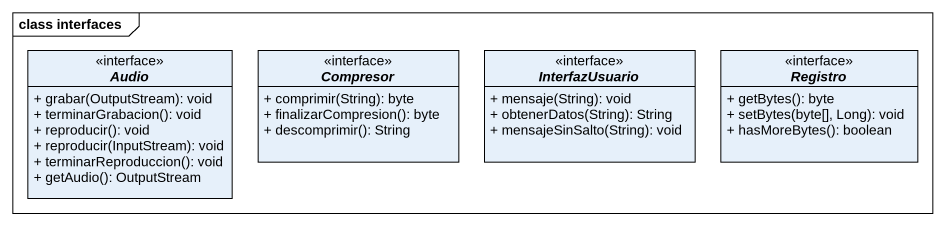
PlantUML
@startuml
mainframe class interfaces
hide circle
hide empty members
skinparam classAttributeIconSize 0
interface Audio <<interface>> {
  + grabar(OutputStream): void
  + terminarGrabacion(): void
  + reproducir(): void
  + reproducir(InputStream): void
  + terminarReproduccion(): void
  + getAudio(): OutputStream
}
interface Compresor <<interface>> {
  + comprimir(String): byte
  + finalizarCompresion(): byte
  + descomprimir(): String
}
interface InterfazUsuario <<interface>> {
  + mensaje(String): void
  + obtenerDatos(String): String
  + mensajeSinSalto(String): void
}
interface Registro <<interface>> {
  + getBytes(): byte
  + setBytes(byte[], Long): void
  + hasMoreBytes(): boolean
}
@enduml
